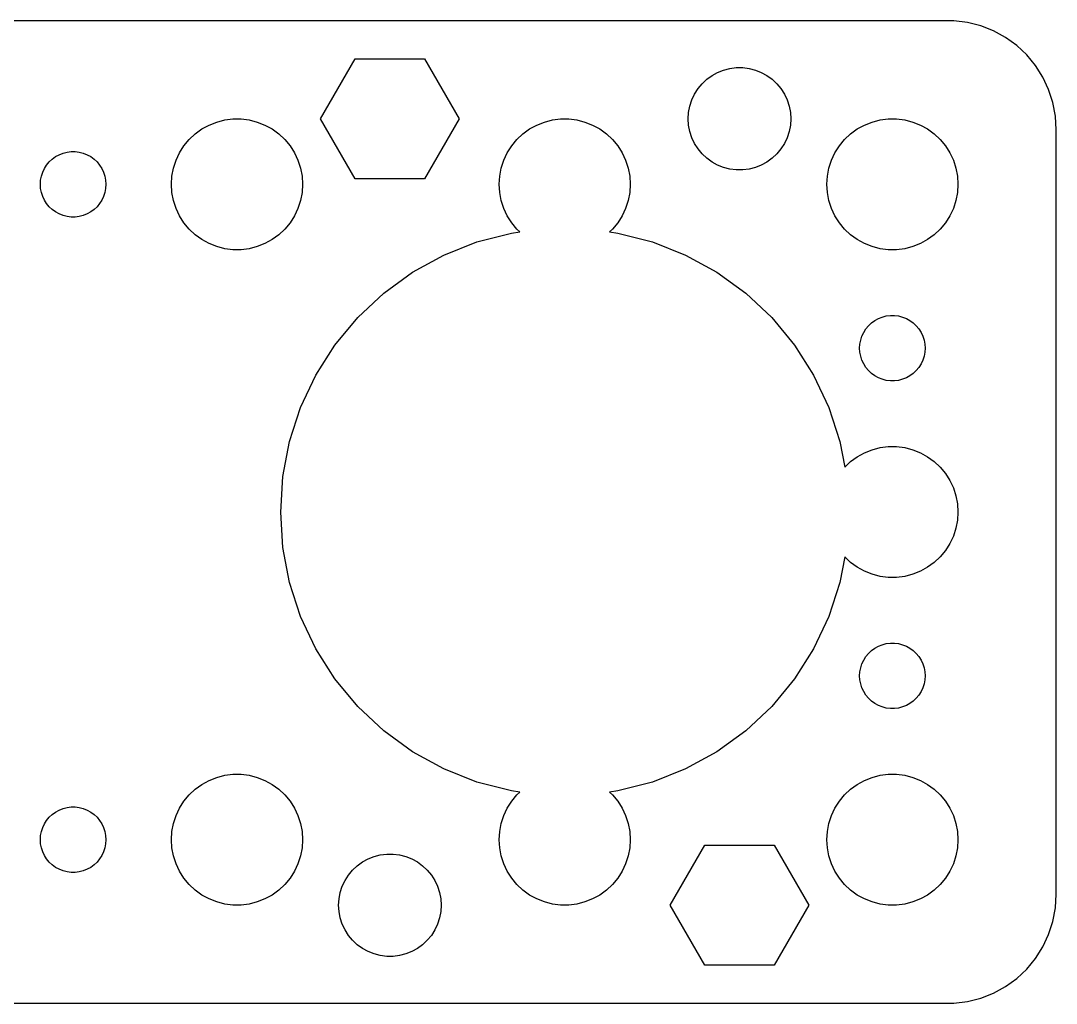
# Model space of a CAD drawing. Header units: metres. Extents: x -67.5 to 22.5, y -22.5 to 76.5.
# Drawn here: x -24.9 to 22.5, y -22.49 to 22.49 of the extents above; entities that cross this region are included whole.
import ezdxf

# ---------------------------------------------------------------- set-up
doc = ezdxf.new("R2010")
doc.units = ezdxf.units.M

msp = doc.modelspace()

# ---------------------------------------------------------------- linework, layer by layer
for p, q in [((17.8139, 22.4901), (-62.8139, 22.4901)), ((18.4369, 22.4114), (17.8139, 22.4901)), ((19.0451, 22.2553), (18.4369, 22.4114)), ((19.6289, 22.0241), (19.0451, 22.2553)), ((20.1791, 21.7216), (19.6289, 22.0241)), ((20.6871, 21.3526), (20.1791, 21.7216)), ((21.1448, 20.9227), (20.6871, 21.3526)), ((21.5451, 20.4389), (21.1448, 20.9227)), ((-11.1735, 18), (-9.58675, 20.7483)), ((-9.58675, 20.7483), (-6.41325, 20.7483)), ((-6.41325, 20.7483), (-4.82651, 18)), ((21.8815, 19.9088), (21.5451, 20.4389)), ((6.50392, 19.8084), (6.74237, 19.9817)), ((6.74237, 19.9817), (7.00067, 20.1237)), ((7.00067, 20.1237), (7.27472, 20.2322)), ((7.27472, 20.2322), (7.5602, 20.3055)), ((7.5602, 20.3055), (7.85262, 20.3424)), ((7.85262, 20.3424), (8.14737, 20.3424)), ((8.14737, 20.3424), (8.43979, 20.3055)), ((8.43979, 20.3055), (8.72528, 20.2322)), ((8.72528, 20.2322), (8.99933, 20.1237)), ((8.99933, 20.1237), (9.25761, 19.9817)), ((9.25761, 19.9817), (9.49606, 19.8084)), ((22.1489, 19.3406), (21.8815, 19.9088)), ((6.10118, 19.3796), (6.28906, 19.6067)), ((6.28906, 19.6067), (6.50392, 19.8084)), ((9.49606, 19.8084), (9.71092, 19.6067)), ((9.71092, 19.6067), (9.8988, 19.3796)), ((5.81775, 18.864), (5.94325, 19.1307)), ((5.94325, 19.1307), (6.10118, 19.3796)), ((9.8988, 19.3796), (10.0567, 19.1307)), ((10.0567, 19.1307), (10.1822, 18.864)), ((22.3429, 18.7434), (22.1489, 19.3406)), ((5.67145, 18.2942), (5.72667, 18.5837)), ((5.72667, 18.5837), (5.81775, 18.864)), ((10.1822, 18.864), (10.2733, 18.5837)), ((10.2733, 18.5837), (10.3285, 18.2942)), ((22.4606, 18.1267), (22.3429, 18.7434)), ((5.65294, 18), (5.67145, 18.2942)), ((10.3285, 18.2942), (10.347, 18)), ((22.5, 17.5), (22.4606, 18.1267)), ((-16.6075, 17.533), (-16.2773, 17.7145)), ((-16.2773, 17.7145), (-15.927, 17.8532)), ((-15.927, 17.8532), (-15.5621, 17.9469)), ((-15.5621, 17.9469), (-15.1884, 17.9941)), ((-15.1884, 17.9941), (-14.8116, 17.9941)), ((-14.8116, 17.9941), (-14.4379, 17.9469)), ((-14.4379, 17.9469), (-14.0729, 17.8532)), ((-14.0729, 17.8532), (-13.7227, 17.7145)), ((-13.7227, 17.7145), (-13.3925, 17.533)), ((-9.58675, 15.2517), (-11.1735, 18)), ((-4.82651, 18), (-6.41325, 15.2517)), ((-1.60747, 17.533), (-1.27733, 17.7145)), ((-1.27733, 17.7145), (-0.92705, 17.8532)), ((-0.92705, 17.8532), (-0.56213, 17.9469)), ((-0.56213, 17.9469), (-0.18837, 17.9941)), ((-0.18837, 17.9941), (0.18837, 17.9941)), ((0.18837, 17.9941), (0.56213, 17.9469)), ((0.56213, 17.9469), (0.92705, 17.8532)), ((0.92705, 17.8532), (1.27733, 17.7145)), ((1.27733, 17.7145), (1.60747, 17.533)), ((5.67145, 17.7058), (5.65294, 18)), ((5.72667, 17.4163), (5.67145, 17.7058)), ((10.3285, 17.7058), (10.2733, 17.4163)), ((10.347, 18), (10.3285, 17.7058)), ((13.3925, 17.533), (13.7227, 17.7145)), ((13.7227, 17.7145), (14.0729, 17.8532)), ((14.0729, 17.8532), (14.4379, 17.9469)), ((14.4379, 17.9469), (14.8116, 17.9941)), ((14.8116, 17.9941), (15.1884, 17.9941)), ((15.1884, 17.9941), (15.5621, 17.9469)), ((15.5621, 17.9469), (15.927, 17.8532)), ((15.927, 17.8532), (16.2773, 17.7145)), ((16.2773, 17.7145), (16.6075, 17.533)), ((-17.1869, 17.0536), (-16.9123, 17.3115)), ((-16.9123, 17.3115), (-16.6075, 17.533)), ((-13.3925, 17.533), (-13.0877, 17.3115)), ((-13.0877, 17.3115), (-12.8131, 17.0536)), ((-2.1869, 17.0536), (-1.91226, 17.3115)), ((-1.91226, 17.3115), (-1.60747, 17.533)), ((1.60747, 17.533), (1.91226, 17.3115)), ((1.91226, 17.3115), (2.1869, 17.0536)), ((5.81775, 17.136), (5.72667, 17.4163)), ((5.94325, 16.8693), (5.81775, 17.136)), ((10.1822, 17.136), (10.0567, 16.8693)), ((10.2733, 17.4163), (10.1822, 17.136)), ((12.8131, 17.0536), (13.0877, 17.3115)), ((13.0877, 17.3115), (13.3925, 17.533)), ((16.6075, 17.533), (16.9123, 17.3115)), ((16.9123, 17.3115), (17.1869, 17.0536)), ((22.5, -17.5), (22.5, 17.5)), ((-17.6289, 16.4453), (-17.427, 16.7634)), ((-17.427, 16.7634), (-17.1869, 17.0536)), ((-12.8131, 17.0536), (-12.5729, 16.7634)), ((-12.5729, 16.7634), (-12.3711, 16.4453)), ((-2.62891, 16.4453), (-2.42705, 16.7634)), ((-2.42705, 16.7634), (-2.1869, 17.0536)), ((2.1869, 17.0536), (2.42705, 16.7634)), ((2.42705, 16.7634), (2.62891, 16.4453)), ((6.10118, 16.6204), (5.94325, 16.8693)), ((6.28906, 16.3933), (6.10118, 16.6204)), ((9.8988, 16.6204), (9.71092, 16.3933)), ((10.0567, 16.8693), (9.8988, 16.6204)), ((12.3711, 16.4453), (12.5729, 16.7634)), ((12.5729, 16.7634), (12.8131, 17.0536)), ((17.1869, 17.0536), (17.427, 16.7634)), ((17.427, 16.7634), (17.6289, 16.4453)), ((-23.5934, 16.0268), (-23.4561, 16.1558)), ((-23.4561, 16.1558), (-23.3037, 16.2665)), ((-23.3037, 16.2665), (-23.1387, 16.3572)), ((-23.1387, 16.3572), (-22.9635, 16.4266)), ((-22.9635, 16.4266), (-22.7811, 16.4734)), ((-22.7811, 16.4734), (-22.5942, 16.497)), ((-22.5942, 16.497), (-22.4058, 16.497)), ((-22.4058, 16.497), (-22.2189, 16.4734)), ((-22.2189, 16.4734), (-22.0365, 16.4266)), ((-22.0365, 16.4266), (-21.8613, 16.3572)), ((-21.8613, 16.3572), (-21.6963, 16.2665)), ((-21.6963, 16.2665), (-21.5439, 16.1558)), ((-21.5439, 16.1558), (-21.4065, 16.0268)), ((-17.7893, 16.1044), (-17.6289, 16.4453)), ((-12.3711, 16.4453), (-12.2107, 16.1044)), ((-2.78932, 16.1044), (-2.62891, 16.4453)), ((2.62891, 16.4453), (2.78932, 16.1044)), ((6.50392, 16.1916), (6.28906, 16.3933)), ((6.74237, 16.0183), (6.50392, 16.1916)), ((9.49606, 16.1916), (9.25761, 16.0183)), ((9.71092, 16.3933), (9.49606, 16.1916)), ((12.2107, 16.1044), (12.3711, 16.4453)), ((17.6289, 16.4453), (17.7893, 16.1044)), ((-23.8947, 15.5522), (-23.8145, 15.7226)), ((-23.8145, 15.7226), (-23.7135, 15.8817)), ((-23.7135, 15.8817), (-23.5934, 16.0268)), ((-21.4065, 16.0268), (-21.2865, 15.8817)), ((-21.2865, 15.8817), (-21.1855, 15.7226)), ((-21.1855, 15.7226), (-21.1053, 15.5522)), ((-17.9763, 15.376), (-17.9057, 15.7461)), ((-17.9057, 15.7461), (-17.7893, 16.1044)), ((-12.2107, 16.1044), (-12.0942, 15.7461)), ((-12.0942, 15.7461), (-12.0237, 15.376)), ((-2.97633, 15.376), (-2.90575, 15.7461)), ((-2.90575, 15.7461), (-2.78932, 16.1044)), ((2.78932, 16.1044), (2.90575, 15.7461)), ((2.90575, 15.7461), (2.97633, 15.376)), ((7.00067, 15.8763), (6.74237, 16.0183)), ((7.27472, 15.7678), (7.00067, 15.8763)), ((7.5602, 15.6945), (7.27472, 15.7678)), ((7.85262, 15.6576), (7.5602, 15.6945)), ((8.14737, 15.6576), (7.85262, 15.6576)), ((8.43979, 15.6945), (8.14737, 15.6576)), ((8.72528, 15.7678), (8.43979, 15.6945)), ((8.99933, 15.8763), (8.72528, 15.7678)), ((9.25761, 16.0183), (8.99933, 15.8763)), ((12.0237, 15.376), (12.0942, 15.7461)), ((12.0942, 15.7461), (12.2107, 16.1044)), ((17.7893, 16.1044), (17.9057, 15.7461)), ((17.9057, 15.7461), (17.9763, 15.376)), ((-24, 15), (-23.9882, 15.188)), ((-23.9882, 15.188), (-23.9529, 15.373)), ((-23.9529, 15.373), (-23.8947, 15.5522)), ((-21.1053, 15.5522), (-21.0471, 15.373)), ((-21.0471, 15.373), (-21.0118, 15.188)), ((-21.0118, 15.188), (-21, 15)), ((-18, 15), (-17.9763, 15.376)), ((-12.0237, 15.376), (-12, 15)), ((-6.41325, 15.2517), (-9.58675, 15.2517)), ((-3, 15), (-2.97633, 15.376)), ((2.97633, 15.376), (3, 15)), ((12, 15), (12.0237, 15.376)), ((17.9763, 15.376), (18, 15)), ((-23.9882, 14.812), (-24, 15)), ((-23.9529, 14.627), (-23.9882, 14.812)), ((-21.0118, 14.812), (-21.0471, 14.627)), ((-21, 15), (-21.0118, 14.812)), ((-17.9763, 14.624), (-18, 15)), ((-12, 15), (-12.0237, 14.624)), ((-2.97633, 14.624), (-3, 15)), ((3, 15), (2.97633, 14.624)), ((12.0237, 14.624), (12, 15)), ((18, 15), (17.9763, 14.624)), ((-23.8947, 14.4478), (-23.9529, 14.627)), ((-23.8145, 14.2774), (-23.8947, 14.4478)), ((-23.7135, 14.1183), (-23.8145, 14.2774)), ((-21.1855, 14.2774), (-21.2865, 14.1183)), ((-21.1053, 14.4478), (-21.1855, 14.2774)), ((-21.0471, 14.627), (-21.1053, 14.4478)), ((-17.9057, 14.2539), (-17.9763, 14.624)), ((-17.7893, 13.8956), (-17.9057, 14.2539)), ((-12.0942, 14.2539), (-12.2107, 13.8956)), ((-12.0237, 14.624), (-12.0942, 14.2539)), ((-2.90575, 14.2539), (-2.97633, 14.624)), ((-2.78932, 13.8956), (-2.90575, 14.2539)), ((2.90575, 14.2539), (2.78932, 13.8956)), ((2.97633, 14.624), (2.90575, 14.2539)), ((12.0942, 14.2539), (12.0237, 14.624)), ((12.2107, 13.8956), (12.0942, 14.2539)), ((17.9057, 14.2539), (17.7893, 13.8956)), ((17.9763, 14.624), (17.9057, 14.2539)), ((-23.5934, 13.9732), (-23.7135, 14.1183)), ((-23.4561, 13.8442), (-23.5934, 13.9732)), ((-23.3037, 13.7335), (-23.4561, 13.8442)), ((-21.5439, 13.8442), (-21.6963, 13.7335)), ((-21.4065, 13.9732), (-21.5439, 13.8442)), ((-21.2865, 14.1183), (-21.4065, 13.9732)), ((-17.6289, 13.5547), (-17.7893, 13.8956)), ((-12.2107, 13.8956), (-12.3711, 13.5547)), ((-2.62891, 13.5547), (-2.78932, 13.8956)), ((2.78932, 13.8956), (2.62891, 13.5547)), ((12.3711, 13.5547), (12.2107, 13.8956)), ((17.7893, 13.8956), (17.6289, 13.5547)), ((-23.1387, 13.6427), (-23.3037, 13.7335)), ((-22.9635, 13.5734), (-23.1387, 13.6427)), ((-22.7811, 13.5266), (-22.9635, 13.5734)), ((-22.5942, 13.5029), (-22.7811, 13.5266)), ((-22.4058, 13.5029), (-22.5942, 13.5029)), ((-22.2189, 13.5266), (-22.4058, 13.5029)), ((-22.0365, 13.5734), (-22.2189, 13.5266)), ((-21.8613, 13.6427), (-22.0365, 13.5734)), ((-21.6963, 13.7335), (-21.8613, 13.6427)), ((-17.427, 13.2366), (-17.6289, 13.5547)), ((-12.3711, 13.5547), (-12.5729, 13.2366)), ((-2.42705, 13.2366), (-2.62891, 13.5547)), ((2.62891, 13.5547), (2.42705, 13.2366)), ((12.5729, 13.2366), (12.3711, 13.5547)), ((17.6289, 13.5547), (17.427, 13.2366)), ((-17.1869, 12.9464), (-17.427, 13.2366)), ((-16.9123, 12.6884), (-17.1869, 12.9464)), ((-12.8131, 12.9464), (-13.0877, 12.6884)), ((-12.5729, 13.2366), (-12.8131, 12.9464)), ((-2.43594, 12.7697), (-2.05064, 12.8184)), ((-2.1869, 12.9464), (-2.42705, 13.2366)), ((-2.05064, 12.8184), (-2.1869, 12.9464)), ((2.1869, 12.9464), (2.05064, 12.8184)), ((2.05064, 12.8184), (2.43594, 12.7697)), ((2.42705, 13.2366), (2.1869, 12.9464)), ((12.8131, 12.9464), (12.5729, 13.2366)), ((13.0877, 12.6884), (12.8131, 12.9464)), ((17.1869, 12.9464), (16.9123, 12.6884)), ((17.427, 13.2366), (17.1869, 12.9464)), ((-16.6075, 12.467), (-16.9123, 12.6884)), ((-16.2773, 12.2855), (-16.6075, 12.467)), ((-13.3925, 12.467), (-13.7227, 12.2855)), ((-13.0877, 12.6884), (-13.3925, 12.467)), ((-5.53513, 11.7627), (-4.01721, 12.3637)), ((-4.01721, 12.3637), (-2.43594, 12.7697)), ((2.43594, 12.7697), (4.01721, 12.3637)), ((4.01721, 12.3637), (5.53513, 11.7627)), ((13.3925, 12.467), (13.0877, 12.6884)), ((13.7227, 12.2855), (13.3925, 12.467)), ((16.6075, 12.467), (16.2773, 12.2855)), ((16.9123, 12.6884), (16.6075, 12.467)), ((-15.927, 12.1468), (-16.2773, 12.2855)), ((-15.5621, 12.0531), (-15.927, 12.1468)), ((-15.1884, 12.0059), (-15.5621, 12.0531)), ((-14.8116, 12.0059), (-15.1884, 12.0059)), ((-14.4379, 12.0531), (-14.8116, 12.0059)), ((-14.0729, 12.1468), (-14.4379, 12.0531)), ((-13.7227, 12.2855), (-14.0729, 12.1468)), ((14.0729, 12.1468), (13.7227, 12.2855)), ((14.4379, 12.0531), (14.0729, 12.1468)), ((14.8116, 12.0059), (14.4379, 12.0531)), ((15.1884, 12.0059), (14.8116, 12.0059)), ((15.5621, 12.0531), (15.1884, 12.0059)), ((15.927, 12.1468), (15.5621, 12.0531)), ((16.2773, 12.2855), (15.927, 12.1468)), ((-6.96574, 10.9763), (-5.53513, 11.7627)), ((5.53513, 11.7627), (6.96574, 10.9763)), ((-8.2865, 10.0167), (-6.96574, 10.9763)), ((6.96574, 10.9763), (8.2865, 10.0167)), ((-9.47658, 8.89911), (-8.2865, 10.0167)), ((8.2865, 10.0167), (9.47658, 8.89911)), ((-10.5172, 7.6412), (-9.47658, 8.89911)), ((9.47658, 8.89911), (10.5172, 7.6412)), ((13.9065, 8.52681), (14.0439, 8.65576)), ((14.0439, 8.65576), (14.1963, 8.76648)), ((14.1963, 8.76648), (14.3613, 8.85724)), ((14.3613, 8.85724), (14.5365, 8.92657)), ((14.5365, 8.92657), (14.7189, 8.97342)), ((14.7189, 8.97342), (14.9058, 8.99704)), ((14.9058, 8.99704), (15.0942, 8.99704)), ((15.0942, 8.99704), (15.2811, 8.97342)), ((15.2811, 8.97342), (15.4635, 8.92657)), ((15.4635, 8.92657), (15.6387, 8.85724)), ((15.6387, 8.85724), (15.8037, 8.76648)), ((15.8037, 8.76648), (15.9561, 8.65576)), ((15.9561, 8.65576), (16.0934, 8.52681)), ((13.6053, 8.05219), (13.6855, 8.22263)), ((13.6855, 8.22263), (13.7865, 8.38167)), ((13.7865, 8.38167), (13.9065, 8.52681)), ((16.0934, 8.52681), (16.2135, 8.38167)), ((16.2135, 8.38167), (16.3145, 8.22263)), ((16.3145, 8.22263), (16.3947, 8.05219)), ((-11.392, 6.26279), (-10.5172, 7.6412)), ((10.5172, 7.6412), (11.392, 6.26279)), ((13.5, 7.5), (13.5118, 7.68799)), ((13.5118, 7.68799), (13.5471, 7.87303)), ((13.5471, 7.87303), (13.6053, 8.05219)), ((16.3947, 8.05219), (16.4529, 7.87303)), ((16.4529, 7.87303), (16.4882, 7.68799)), ((16.4882, 7.68799), (16.5, 7.5)), ((13.5118, 7.312), (13.5, 7.5)), ((13.5471, 7.12695), (13.5118, 7.312)), ((13.6053, 6.9478), (13.5471, 7.12695)), ((16.4529, 7.12695), (16.3947, 6.9478)), ((16.4882, 7.312), (16.4529, 7.12695)), ((16.5, 7.5), (16.4882, 7.312)), ((13.6855, 6.77736), (13.6053, 6.9478)), ((13.7865, 6.61832), (13.6855, 6.77736)), ((16.3145, 6.77736), (16.2135, 6.61832)), ((16.3947, 6.9478), (16.3145, 6.77736)), ((-12.0871, 4.78561), (-11.392, 6.26279)), ((11.392, 6.26279), (12.0871, 4.78561)), ((13.9065, 6.47318), (13.7865, 6.61832)), ((14.0439, 6.34422), (13.9065, 6.47318)), ((14.1963, 6.23351), (14.0439, 6.34422)), ((14.3613, 6.14275), (14.1963, 6.23351)), ((15.8037, 6.23351), (15.6387, 6.14275)), ((15.9561, 6.34422), (15.8037, 6.23351)), ((16.0934, 6.47318), (15.9561, 6.34422)), ((16.2135, 6.61832), (16.0934, 6.47318)), ((14.5365, 6.07341), (14.3613, 6.14275)), ((14.7189, 6.02657), (14.5365, 6.07341)), ((14.9058, 6.00294), (14.7189, 6.02657)), ((15.0942, 6.00294), (14.9058, 6.00294)), ((15.2811, 6.02657), (15.0942, 6.00294)), ((15.4635, 6.07341), (15.2811, 6.02657)), ((15.6387, 6.14275), (15.4635, 6.07341)), ((-12.5916, 3.23296), (-12.0871, 4.78561)), ((12.0871, 4.78561), (12.5916, 3.23296)), ((-12.8975, 1.62932), (-12.5916, 3.23296)), ((12.5916, 3.23296), (12.816, 2.05638)), ((13.7227, 2.71448), (14.0729, 2.85316)), ((14.0729, 2.85316), (14.4379, 2.94685)), ((14.4379, 2.94685), (14.8116, 2.99408)), ((14.8116, 2.99408), (15.1884, 2.99408)), ((15.1884, 2.99408), (15.5621, 2.94685)), ((15.5621, 2.94685), (15.927, 2.85316)), ((15.927, 2.85316), (16.2773, 2.71448)), ((13.0877, 2.31154), (13.3925, 2.53297)), ((13.3925, 2.53297), (13.7227, 2.71448)), ((16.2773, 2.71448), (16.6075, 2.53297)), ((16.6075, 2.53297), (16.9123, 2.31154)), ((12.816, 2.05638), (13.0877, 2.31154)), ((16.9123, 2.31154), (17.1869, 2.05363)), ((17.1869, 2.05363), (17.427, 1.76335)), ((-13, 0), (-12.8975, 1.62932)), ((17.427, 1.76335), (17.6289, 1.44525)), ((17.6289, 1.44525), (17.7893, 1.10437)), ((17.7893, 1.10437), (17.9057, 0.74606)), ((17.9057, 0.74606), (17.9763, 0.37599)), ((-12.8975, -1.62932), (-13, 0)), ((17.9763, 0.37599), (18, 0)), ((18, 0), (17.9763, -0.37599)), ((17.9763, -0.37599), (17.9057, -0.74606)), ((17.9057, -0.74606), (17.7893, -1.10437)), ((17.7893, -1.10437), (17.6289, -1.44525)), ((-12.5916, -3.23296), (-12.8975, -1.62932)), ((17.427, -1.76335), (17.1869, -2.05363)), ((17.6289, -1.44525), (17.427, -1.76335)), ((12.816, -2.05638), (12.5916, -3.23296)), ((13.0877, -2.31154), (12.816, -2.05638)), ((13.3925, -2.53297), (13.0877, -2.31154)), ((16.9123, -2.31154), (16.6075, -2.53297)), ((17.1869, -2.05363), (16.9123, -2.31154)), ((13.7227, -2.71448), (13.3925, -2.53297)), ((14.0729, -2.85316), (13.7227, -2.71448)), ((16.2773, -2.71448), (15.927, -2.85316)), ((16.6075, -2.53297), (16.2773, -2.71448)), ((-12.0871, -4.78561), (-12.5916, -3.23296)), ((12.5916, -3.23296), (12.0871, -4.78561)), ((14.4379, -2.94685), (14.0729, -2.85316)), ((14.8116, -2.99408), (14.4379, -2.94685)), ((15.1884, -2.99408), (14.8116, -2.99408)), ((15.5621, -2.94685), (15.1884, -2.99408)), ((15.927, -2.85316), (15.5621, -2.94685)), ((-11.392, -6.26279), (-12.0871, -4.78561)), ((12.0871, -4.78561), (11.392, -6.26279)), ((14.1963, -6.23351), (14.3613, -6.14275)), ((14.3613, -6.14275), (14.5365, -6.07341)), ((14.5365, -6.07341), (14.7189, -6.02657)), ((14.7189, -6.02657), (14.9058, -6.00294)), ((14.9058, -6.00294), (15.0942, -6.00294)), ((15.0942, -6.00294), (15.2811, -6.02657)), ((15.2811, -6.02657), (15.4635, -6.07341)), ((15.4635, -6.07341), (15.6387, -6.14275)), ((15.6387, -6.14275), (15.8037, -6.23351)), ((-10.5172, -7.6412), (-11.392, -6.26279)), ((11.392, -6.26279), (10.5172, -7.6412)), ((13.6855, -6.77736), (13.7865, -6.61832)), ((13.7865, -6.61832), (13.9065, -6.47318)), ((13.9065, -6.47318), (14.0439, -6.34422)), ((14.0439, -6.34422), (14.1963, -6.23351)), ((15.8037, -6.23351), (15.9561, -6.34422)), ((15.9561, -6.34422), (16.0934, -6.47318)), ((16.0934, -6.47318), (16.2135, -6.61832)), ((16.2135, -6.61832), (16.3145, -6.77736)), ((13.5471, -7.12695), (13.6053, -6.9478)), ((13.6053, -6.9478), (13.6855, -6.77736)), ((16.3145, -6.77736), (16.3947, -6.9478)), ((16.3947, -6.9478), (16.4529, -7.12695)), ((13.5, -7.5), (13.5118, -7.312)), ((13.5118, -7.68799), (13.5, -7.5)), ((13.5118, -7.312), (13.5471, -7.12695)), ((16.4529, -7.12695), (16.4882, -7.312)), ((16.4882, -7.312), (16.5, -7.5)), ((16.5, -7.5), (16.4882, -7.68799)), ((-9.47658, -8.89911), (-10.5172, -7.6412)), ((10.5172, -7.6412), (9.47658, -8.89911)), ((13.5471, -7.87303), (13.5118, -7.68799)), ((13.6053, -8.05219), (13.5471, -7.87303)), ((13.6855, -8.22263), (13.6053, -8.05219)), ((16.3947, -8.05219), (16.3145, -8.22263)), ((16.4529, -7.87303), (16.3947, -8.05219)), ((16.4882, -7.68799), (16.4529, -7.87303)), ((13.7865, -8.38167), (13.6855, -8.22263)), ((13.9065, -8.52681), (13.7865, -8.38167)), ((14.0439, -8.65576), (13.9065, -8.52681)), ((16.0934, -8.52681), (15.9561, -8.65576)), ((16.2135, -8.38167), (16.0934, -8.52681)), ((16.3145, -8.22263), (16.2135, -8.38167)), ((-8.2865, -10.0167), (-9.47658, -8.89911)), ((9.47658, -8.89911), (8.2865, -10.0167)), ((14.1963, -8.76648), (14.0439, -8.65576)), ((14.3613, -8.85724), (14.1963, -8.76648)), ((14.5365, -8.92657), (14.3613, -8.85724)), ((14.7189, -8.97342), (14.5365, -8.92657)), ((14.9058, -8.99704), (14.7189, -8.97342)), ((15.0942, -8.99704), (14.9058, -8.99704)), ((15.2811, -8.97342), (15.0942, -8.99704)), ((15.4635, -8.92657), (15.2811, -8.97342)), ((15.6387, -8.85724), (15.4635, -8.92657)), ((15.8037, -8.76648), (15.6387, -8.85724)), ((15.9561, -8.65576), (15.8037, -8.76648)), ((-6.96574, -10.9763), (-8.2865, -10.0167)), ((8.2865, -10.0167), (6.96574, -10.9763)), ((-5.53513, -11.7627), (-6.96574, -10.9763)), ((6.96574, -10.9763), (5.53513, -11.7627)), ((-4.01721, -12.3637), (-5.53513, -11.7627)), ((5.53513, -11.7627), (4.01721, -12.3637)), ((-16.6075, -12.467), (-16.2773, -12.2855)), ((-16.2773, -12.2855), (-15.927, -12.1468)), ((-15.927, -12.1468), (-15.5621, -12.0531)), ((-15.5621, -12.0531), (-15.1884, -12.0059)), ((-15.1884, -12.0059), (-14.8116, -12.0059)), ((-14.8116, -12.0059), (-14.4379, -12.0531)), ((-14.4379, -12.0531), (-14.0729, -12.1468)), ((-14.0729, -12.1468), (-13.7227, -12.2855)), ((-13.7227, -12.2855), (-13.3925, -12.467)), ((13.3925, -12.467), (13.7227, -12.2855)), ((13.7227, -12.2855), (14.0729, -12.1468)), ((14.0729, -12.1468), (14.4379, -12.0531)), ((14.4379, -12.0531), (14.8116, -12.0059)), ((14.8116, -12.0059), (15.1884, -12.0059)), ((15.1884, -12.0059), (15.5621, -12.0531)), ((15.5621, -12.0531), (15.927, -12.1468)), ((15.927, -12.1468), (16.2773, -12.2855)), ((16.2773, -12.2855), (16.6075, -12.467)), ((-17.1869, -12.9464), (-16.9123, -12.6884)), ((-16.9123, -12.6884), (-16.6075, -12.467)), ((-13.3925, -12.467), (-13.0877, -12.6884)), ((-13.0877, -12.6884), (-12.8131, -12.9464)), ((-2.43594, -12.7697), (-4.01721, -12.3637)), ((-2.05064, -12.8184), (-2.43594, -12.7697)), ((2.43594, -12.7697), (2.05064, -12.8184)), ((4.01721, -12.3637), (2.43594, -12.7697)), ((12.8131, -12.9464), (13.0877, -12.6884)), ((13.0877, -12.6884), (13.3925, -12.467)), ((16.6075, -12.467), (16.9123, -12.6884)), ((16.9123, -12.6884), (17.1869, -12.9464)), ((-17.6289, -13.5547), (-17.427, -13.2366)), ((-17.427, -13.2366), (-17.1869, -12.9464)), ((-12.8131, -12.9464), (-12.5729, -13.2366)), ((-12.5729, -13.2366), (-12.3711, -13.5547)), ((-2.62891, -13.5547), (-2.42705, -13.2366)), ((-2.42705, -13.2366), (-2.1869, -12.9464)), ((-2.1869, -12.9464), (-2.05064, -12.8184)), ((2.05064, -12.8184), (2.1869, -12.9464)), ((2.1869, -12.9464), (2.42705, -13.2366)), ((2.42705, -13.2366), (2.62891, -13.5547)), ((12.3711, -13.5547), (12.5729, -13.2366)), ((12.5729, -13.2366), (12.8131, -12.9464)), ((17.1869, -12.9464), (17.427, -13.2366)), ((17.427, -13.2366), (17.6289, -13.5547)), ((-23.4561, -13.8442), (-23.3037, -13.7335)), ((-23.3037, -13.7335), (-23.1387, -13.6427)), ((-23.1387, -13.6427), (-22.9635, -13.5734)), ((-22.9635, -13.5734), (-22.7811, -13.5266)), ((-22.7811, -13.5266), (-22.5942, -13.5029)), ((-22.5942, -13.5029), (-22.4058, -13.5029)), ((-22.4058, -13.5029), (-22.2189, -13.5266)), ((-22.2189, -13.5266), (-22.0365, -13.5734)), ((-22.0365, -13.5734), (-21.8613, -13.6427)), ((-21.8613, -13.6427), (-21.6963, -13.7335)), ((-21.6963, -13.7335), (-21.5439, -13.8442)), ((-17.7893, -13.8956), (-17.6289, -13.5547)), ((-12.3711, -13.5547), (-12.2107, -13.8956)), ((-2.78932, -13.8956), (-2.62891, -13.5547)), ((2.62891, -13.5547), (2.78932, -13.8956)), ((12.2107, -13.8956), (12.3711, -13.5547)), ((17.6289, -13.5547), (17.7893, -13.8956)), ((-23.8145, -14.2774), (-23.7135, -14.1183)), ((-23.7135, -14.1183), (-23.5934, -13.9732)), ((-23.5934, -13.9732), (-23.4561, -13.8442)), ((-21.5439, -13.8442), (-21.4065, -13.9732)), ((-21.4065, -13.9732), (-21.2865, -14.1183)), ((-21.2865, -14.1183), (-21.1855, -14.2774)), ((-17.9057, -14.2539), (-17.7893, -13.8956)), ((-12.2107, -13.8956), (-12.0942, -14.2539)), ((-2.90575, -14.2539), (-2.78932, -13.8956)), ((2.78932, -13.8956), (2.90575, -14.2539)), ((12.0942, -14.2539), (12.2107, -13.8956)), ((17.7893, -13.8956), (17.9057, -14.2539)), ((-23.9882, -14.812), (-23.9529, -14.627)), ((-23.9529, -14.627), (-23.8947, -14.4478)), ((-23.8947, -14.4478), (-23.8145, -14.2774)), ((-21.1855, -14.2774), (-21.1053, -14.4478)), ((-21.1053, -14.4478), (-21.0471, -14.627)), ((-21.0471, -14.627), (-21.0118, -14.812)), ((-18, -15), (-17.9763, -14.624)), ((-17.9763, -14.624), (-17.9057, -14.2539)), ((-12.0942, -14.2539), (-12.0237, -14.624)), ((-12.0237, -14.624), (-12, -15)), ((-3, -15), (-2.97633, -14.624)), ((-2.97633, -14.624), (-2.90575, -14.2539)), ((2.90575, -14.2539), (2.97633, -14.624)), ((2.97633, -14.624), (3, -15)), ((12, -15), (12.0237, -14.624)), ((12.0237, -14.624), (12.0942, -14.2539)), ((17.9057, -14.2539), (17.9763, -14.624)), ((17.9763, -14.624), (18, -15)), ((-24, -15), (-23.9882, -14.812)), ((-23.9882, -15.188), (-24, -15)), ((-21.0118, -14.812), (-21, -15)), ((-21, -15), (-21.0118, -15.188)), ((-17.9763, -15.376), (-18, -15)), ((-12, -15), (-12.0237, -15.376)), ((-2.97633, -15.376), (-3, -15)), ((3, -15), (2.97633, -15.376)), ((12.0237, -15.376), (12, -15)), ((18, -15), (17.9763, -15.376)), ((-23.9529, -15.373), (-23.9882, -15.188)), ((-23.8947, -15.5522), (-23.9529, -15.373)), ((-23.8145, -15.7226), (-23.8947, -15.5522)), ((-21.1053, -15.5522), (-21.1855, -15.7226)), ((-21.0471, -15.373), (-21.1053, -15.5522)), ((-21.0118, -15.188), (-21.0471, -15.373)), ((-17.9057, -15.7461), (-17.9763, -15.376)), ((-12.0237, -15.376), (-12.0942, -15.7461)), ((-2.90575, -15.7461), (-2.97633, -15.376)), ((2.97633, -15.376), (2.90575, -15.7461)), ((4.82651, -18), (6.41325, -15.2517)), ((6.41325, -15.2517), (9.58675, -15.2517)), ((9.58675, -15.2517), (11.1735, -18)), ((12.0942, -15.7461), (12.0237, -15.376)), ((17.9763, -15.376), (17.9057, -15.7461)), ((-23.7135, -15.8817), (-23.8145, -15.7226)), ((-23.5934, -16.0268), (-23.7135, -15.8817)), ((-23.4561, -16.1558), (-23.5934, -16.0268)), ((-21.4065, -16.0268), (-21.5439, -16.1558)), ((-21.2865, -15.8817), (-21.4065, -16.0268)), ((-21.1855, -15.7226), (-21.2865, -15.8817)), ((-17.7893, -16.1044), (-17.9057, -15.7461)), ((-17.6289, -16.4453), (-17.7893, -16.1044)), ((-12.2107, -16.1044), (-12.3711, -16.4453)), ((-12.0942, -15.7461), (-12.2107, -16.1044)), ((-9.49606, -16.1916), (-9.25761, -16.0183)), ((-9.25761, -16.0183), (-8.99933, -15.8763)), ((-8.99933, -15.8763), (-8.72528, -15.7678)), ((-8.72528, -15.7678), (-8.43979, -15.6945)), ((-8.43979, -15.6945), (-8.14737, -15.6576)), ((-8.14737, -15.6576), (-7.85262, -15.6576)), ((-7.85262, -15.6576), (-7.5602, -15.6945)), ((-7.5602, -15.6945), (-7.27472, -15.7678)), ((-7.27472, -15.7678), (-7.00067, -15.8763)), ((-7.00067, -15.8763), (-6.74237, -16.0183)), ((-6.74237, -16.0183), (-6.50392, -16.1916)), ((-2.78932, -16.1044), (-2.90575, -15.7461)), ((-2.62891, -16.4453), (-2.78932, -16.1044)), ((2.78932, -16.1044), (2.62891, -16.4453)), ((2.90575, -15.7461), (2.78932, -16.1044)), ((12.2107, -16.1044), (12.0942, -15.7461)), ((12.3711, -16.4453), (12.2107, -16.1044)), ((17.7893, -16.1044), (17.6289, -16.4453)), ((17.9057, -15.7461), (17.7893, -16.1044)), ((-23.3037, -16.2665), (-23.4561, -16.1558)), ((-23.1387, -16.3572), (-23.3037, -16.2665)), ((-22.9635, -16.4266), (-23.1387, -16.3572)), ((-22.7811, -16.4734), (-22.9635, -16.4266)), ((-22.5942, -16.497), (-22.7811, -16.4734)), ((-22.4058, -16.497), (-22.5942, -16.497)), ((-22.2189, -16.4734), (-22.4058, -16.497)), ((-22.0365, -16.4266), (-22.2189, -16.4734)), ((-21.8613, -16.3572), (-22.0365, -16.4266)), ((-21.6963, -16.2665), (-21.8613, -16.3572)), ((-21.5439, -16.1558), (-21.6963, -16.2665)), ((-17.427, -16.7634), (-17.6289, -16.4453)), ((-12.3711, -16.4453), (-12.5729, -16.7634)), ((-9.8988, -16.6204), (-9.71092, -16.3933)), ((-9.71092, -16.3933), (-9.49606, -16.1916)), ((-6.50392, -16.1916), (-6.28906, -16.3933)), ((-6.28906, -16.3933), (-6.10118, -16.6204)), ((-2.42705, -16.7634), (-2.62891, -16.4453)), ((2.62891, -16.4453), (2.42705, -16.7634)), ((12.5729, -16.7634), (12.3711, -16.4453)), ((17.6289, -16.4453), (17.427, -16.7634)), ((-17.1869, -17.0536), (-17.427, -16.7634)), ((-16.9123, -17.3115), (-17.1869, -17.0536)), ((-12.8131, -17.0536), (-13.0877, -17.3115)), ((-12.5729, -16.7634), (-12.8131, -17.0536)), ((-10.1822, -17.136), (-10.0567, -16.8693)), ((-10.0567, -16.8693), (-9.8988, -16.6204)), ((-6.10118, -16.6204), (-5.94325, -16.8693)), ((-5.94325, -16.8693), (-5.81775, -17.136)), ((-2.1869, -17.0536), (-2.42705, -16.7634)), ((-1.91226, -17.3115), (-2.1869, -17.0536)), ((2.1869, -17.0536), (1.91226, -17.3115)), ((2.42705, -16.7634), (2.1869, -17.0536)), ((12.8131, -17.0536), (12.5729, -16.7634)), ((13.0877, -17.3115), (12.8131, -17.0536)), ((17.1869, -17.0536), (16.9123, -17.3115)), ((17.427, -16.7634), (17.1869, -17.0536)), ((-16.6075, -17.533), (-16.9123, -17.3115)), ((-16.2773, -17.7145), (-16.6075, -17.533)), ((-13.3925, -17.533), (-13.7227, -17.7145)), ((-13.0877, -17.3115), (-13.3925, -17.533)), ((-10.3285, -17.7058), (-10.2733, -17.4163)), ((-10.2733, -17.4163), (-10.1822, -17.136)), ((-5.81775, -17.136), (-5.72667, -17.4163)), ((-5.72667, -17.4163), (-5.67145, -17.7058)), ((-1.60747, -17.533), (-1.91226, -17.3115)), ((-1.27733, -17.7145), (-1.60747, -17.533)), ((1.60747, -17.533), (1.27733, -17.7145)), ((1.91226, -17.3115), (1.60747, -17.533)), ((13.3925, -17.533), (13.0877, -17.3115)), ((13.7227, -17.7145), (13.3925, -17.533)), ((16.6075, -17.533), (16.2773, -17.7145)), ((16.9123, -17.3115), (16.6075, -17.533)), ((22.4606, -18.1267), (22.5, -17.5)), ((-15.927, -17.8532), (-16.2773, -17.7145)), ((-15.5621, -17.9469), (-15.927, -17.8532)), ((-15.1884, -17.9941), (-15.5621, -17.9469)), ((-14.8116, -17.9941), (-15.1884, -17.9941)), ((-14.4379, -17.9469), (-14.8116, -17.9941)), ((-14.0729, -17.8532), (-14.4379, -17.9469)), ((-13.7227, -17.7145), (-14.0729, -17.8532)), ((-10.347, -18), (-10.3285, -17.7058)), ((-10.3285, -18.2942), (-10.347, -18)), ((-5.67145, -17.7058), (-5.65294, -18)), ((-5.65294, -18), (-5.67145, -18.2942)), ((-0.92705, -17.8532), (-1.27733, -17.7145)), ((-0.56213, -17.9469), (-0.92705, -17.8532)), ((-0.18837, -17.9941), (-0.56213, -17.9469)), ((0.18837, -17.9941), (-0.18837, -17.9941)), ((0.56213, -17.9469), (0.18837, -17.9941)), ((0.92705, -17.8532), (0.56213, -17.9469)), ((1.27733, -17.7145), (0.92705, -17.8532)), ((6.41325, -20.7483), (4.82651, -18)), ((11.1735, -18), (9.58675, -20.7483)), ((14.0729, -17.8532), (13.7227, -17.7145)), ((14.4379, -17.9469), (14.0729, -17.8532)), ((14.8116, -17.9941), (14.4379, -17.9469)), ((15.1884, -17.9941), (14.8116, -17.9941)), ((15.5621, -17.9469), (15.1884, -17.9941)), ((15.927, -17.8532), (15.5621, -17.9469)), ((16.2773, -17.7145), (15.927, -17.8532)), ((-10.2733, -18.5837), (-10.3285, -18.2942)), ((-5.67145, -18.2942), (-5.72667, -18.5837)), ((22.3429, -18.7434), (22.4606, -18.1267)), ((-10.1822, -18.864), (-10.2733, -18.5837)), ((-10.0567, -19.1307), (-10.1822, -18.864)), ((-5.81775, -18.864), (-5.94325, -19.1307)), ((-5.72667, -18.5837), (-5.81775, -18.864)), ((22.1489, -19.3406), (22.3429, -18.7434)), ((-9.8988, -19.3796), (-10.0567, -19.1307)), ((-9.71092, -19.6067), (-9.8988, -19.3796)), ((-6.10118, -19.3796), (-6.28906, -19.6067)), ((-5.94325, -19.1307), (-6.10118, -19.3796)), ((21.8815, -19.9088), (22.1489, -19.3406)), ((-9.49606, -19.8084), (-9.71092, -19.6067)), ((-9.25761, -19.9817), (-9.49606, -19.8084)), ((-6.50392, -19.8084), (-6.74237, -19.9817)), ((-6.28906, -19.6067), (-6.50392, -19.8084)), ((-8.99933, -20.1237), (-9.25761, -19.9817)), ((-8.72528, -20.2322), (-8.99933, -20.1237)), ((-8.43979, -20.3055), (-8.72528, -20.2322)), ((-8.14737, -20.3424), (-8.43979, -20.3055)), ((-7.85262, -20.3424), (-8.14737, -20.3424)), ((-7.5602, -20.3055), (-7.85262, -20.3424)), ((-7.27472, -20.2322), (-7.5602, -20.3055)), ((-7.00067, -20.1237), (-7.27472, -20.2322)), ((-6.74237, -19.9817), (-7.00067, -20.1237)), ((21.5451, -20.4389), (21.8815, -19.9088)), ((9.58675, -20.7483), (6.41325, -20.7483)), ((21.1448, -20.9227), (21.5451, -20.4389)), ((20.6871, -21.3526), (21.1448, -20.9227)), ((19.6289, -22.0241), (20.1791, -21.7216)), ((20.1791, -21.7216), (20.6871, -21.3526)), ((18.4369, -22.4114), (19.0451, -22.2553)), ((19.0451, -22.2553), (19.6289, -22.0241)), ((-62.8139, -22.4901), (17.8139, -22.4901)), ((17.8139, -22.4901), (18.4369, -22.4114))]:
    msp.add_line(p, q)

doc.saveas('drawing.dxf')
